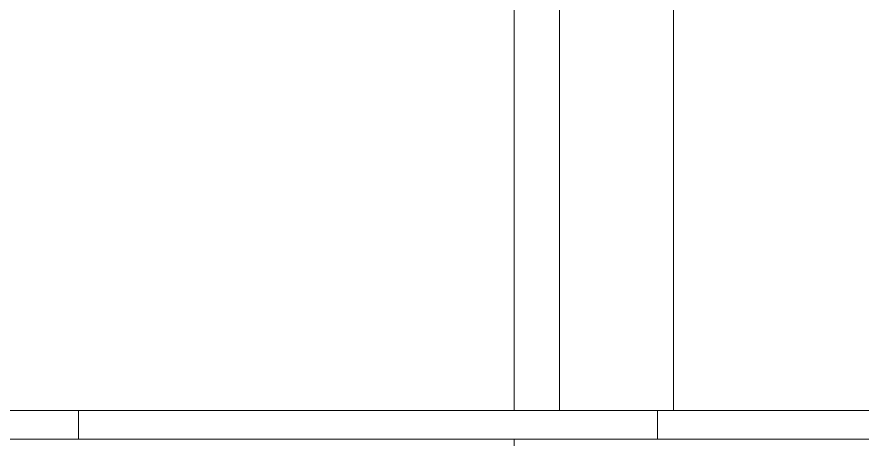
# Model space of a CAD drawing. Header units: inches. Extents: x 21408 to 98131, y -290 to 853.
# Drawn here: x 35427.04 to 35464.2, y 28.75 to 47.29 of the extents above; entities that cross this region are included whole.
import ezdxf

# ---------------------------------------------------------------- set-up
doc = ezdxf.new("R2010")
doc.units = ezdxf.units.IN
doc.header["$MEASUREMENT"] = 0
for name, color, linetype, lineweight in [('A-DOOR', 31, 'Continuous', 9), ('A-GLAZ-CWMG', 51, 'Continuous', 9), ('I-FURN', 30, 'Continuous', 9)]:
    doc.layers.add(name, color=color, linetype=linetype, lineweight=lineweight)

# ---------------------------------------------------------------- blocks, each defined once
blk = doc.blocks.new('Falcon 7700 Series Pedestal Base - 36_ Square Top x 30_ - Wheelchair Height-460525-Building Section - East_West looking South')
at = {"layer": 'I-FURN'}
for p, q in [((-26223.344, 30), (-26197.888, 30)), ((-26197.888, 30), (-26172.432, 30)), ((-26197.888, 28.75), (-26197.888, 30)), ((-26172.432, 28.75), (-26172.432, 30)), ((-26197.888, 28.75), (-26223.344, 28.75)), ((-26172.432, 28.75), (-26197.888, 28.75))]:
    blk.add_line(p, q, dxfattribs=at)
blk = doc.blocks.new('Falcon 7700 Series Pedestal Base - 36_ Square Top x 30_ - Wheelchair Height-V177-Building Section - East_West looking South')
at = {"layer": 'I-FURN'}
for p, q in [((-26084.15, 30), (-26069.841, 30)), ((-26069.841, 28.75), (-26084.15, 28.75))]:
    blk.add_line(p, q, dxfattribs=at)
blk = doc.blocks.new('Door_Single_Storefront - one-1371401-Building Section - East_West looking South')
at = {"layer": 'A-DOOR'}
blk.add_line((-26083.453, 30), (-26083.453, 91), dxfattribs=at)
blk = doc.blocks.new('Rectangular Mullion - Exterior 2_ x 4_5_-827470-Building Section - East_West looking South')
at = {"layer": 'A-GLAZ-CWMG'}
for p, q in [((-26090.453, 96), (-26090.453, 30)), ((-26088.453, 30), (-26088.453, 96)), ((-26090.453, 28.75), (-26090.453, 27.88))]:
    blk.add_line(p, q, dxfattribs=at)

msp = doc.modelspace()

# ---------------------------------------------------------------- block references
at = {"layer": 'A-DOOR'}
msp.add_blockref('Door_Single_Storefront - one-1371401-Building Section - East_West looking South', (61539.353, 0), dxfattribs=at)
at = {"layer": 'A-GLAZ-CWMG'}
msp.add_blockref('Rectangular Mullion - Exterior 2_ x 4_5_-827470-Building Section - East_West looking South', (61539.353, 0), dxfattribs=at)
at = {"layer": 'I-FURN'}
for name, p in [('Falcon 7700 Series Pedestal Base - 36_ Square Top x 30_ - Wheelchair Height-460525-Building Section - East_West looking South', (61627.636, 0)), ('Falcon 7700 Series Pedestal Base - 36_ Square Top x 30_ - Wheelchair Height-V177-Building Section - East_West looking South', (61539.353, 0))]:
    msp.add_blockref(name, p, dxfattribs=at)

doc.saveas('drawing.dxf')
